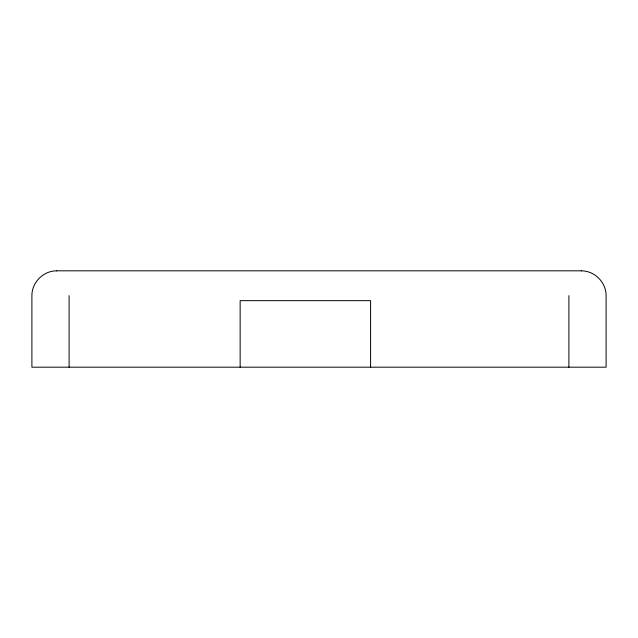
<?xml version="1.0" encoding="UTF-8"?>
<svg xmlns="http://www.w3.org/2000/svg" width="638" height="638" viewBox="0 0 638 638"><rect width="100%" height="100%" fill="white"/><g stroke="black" fill="none" stroke-linecap="round" stroke-linejoin="round"><path stroke-width="0.96" d="M56.702 270.847C43.48 270.687 31.804 282.355 31.9 295.625L31.9 367.185L606.1 367.185L606.1 295.625C606.196 282.355 594.52 270.687 581.298 270.847M56.599 270.815L581.401 270.815M568.897 295.625L568.897 367.185M370.598 367.185L370.598 300.657L240.143 300.657L240.143 367.185M69.103 295.625L69.103 367.185"/></g></svg>
